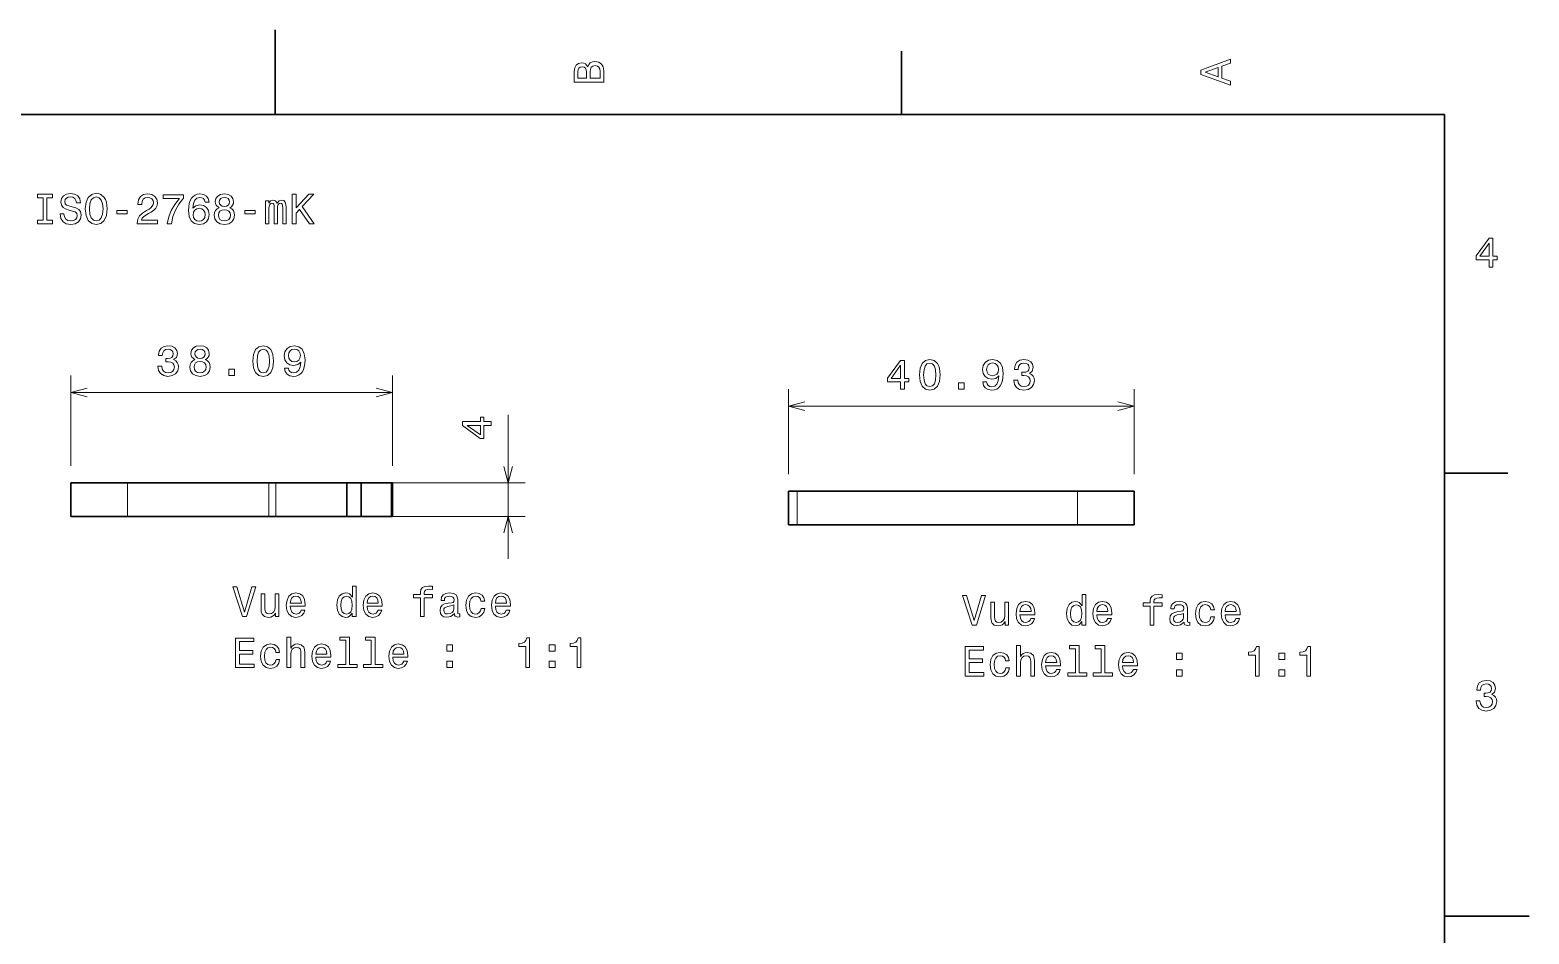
# Model space of a CAD drawing. Extents: x 0 to 297, y 0 to 210.
# Drawn here: x 119.5 to 297, y 102.9 to 210 of the extents above; entities that cross this region are included whole.
import ezdxf

# ---------------------------------------------------------------- set-up
doc = ezdxf.new("R2010")
doc.units = 0

msp = doc.modelspace()

# ---------------------------------------------------------------- linework, layer by layer
at = {"color": 7, "lineweight": 35, "ltscale": 0.25}
for p, q in [((148.5, 200), (148.5, 210)), ((287, 105), (297, 105))]:
    msp.add_line(p, q, dxfattribs=at)
at = {"color": 7, "lineweight": 35, "ltscale": 0.1875}
for p, q in [((222.699997, 200), (222.699997, 207.5)), ((287, 157.5), (294.5, 157.5))]:
    msp.add_line(p, q, dxfattribs=at)
at = {"color": 7, "lineweight": 35}
for p, q in [((287, 200), (10, 200)), ((287, 10), (287, 200)), ((243.545166, 155.360168), (210.316284, 155.360168)), ((243.545166, 151.360168), (210.316284, 151.360168))]:
    msp.add_line(p, q, dxfattribs=at)
at = {"color": 7, "lineweight": 13, "ltscale": 0.267608}
for p, q in [((124.325684, 158.363373), (124.325684, 169.067688)), ((162.413513, 158.363373), (162.413513, 169.067688))]:
    msp.add_line(p, q, dxfattribs=at)
at = {"color": 7, "lineweight": 13}
for p, q in [((124.325684, 167.067688), (162.413513, 167.067688)), ((209.316284, 165.431793), (250.245117, 165.431793)), ((149.750488, 156.363373), (178.110168, 156.363373)), ((149.750488, 152.363373), (178.110168, 152.363373))]:
    msp.add_line(p, q, dxfattribs=at)
at = {"color": 7, "lineweight": 13, "ltscale": 0.251791}
for p, q in [((209.316284, 157.360168), (209.316284, 167.431793)), ((250.245117, 157.360168), (250.245117, 167.431793))]:
    msp.add_line(p, q, dxfattribs=at)
at = {"color": 7, "lineweight": 13, "ltscale": 0.425901}
msp.add_line((176.110168, 147.363373), (176.110168, 164.399399), dxfattribs=at)
at = {"color": 7, "lineweight": 35, "ltscale": 0.1675}
for p, q in [((124.325684, 156.363373), (131.025696, 156.363373)), ((124.325684, 152.363373), (131.025696, 152.363373))]:
    msp.add_line(p, q, dxfattribs=at)
at = {"color": 7, "lineweight": 35, "ltscale": 0.1}
for p, q in [((124.325684, 156.363373), (124.325684, 152.363373)), ((157.012756, 152.363373), (157.012756, 156.363373)), ((158.697632, 152.363373), (158.697632, 156.363373)), ((162.413513, 152.363373), (162.413513, 156.363373)), ((209.316284, 151.360168), (209.316284, 155.360168)), ((250.245117, 155.360168), (250.245117, 151.360168))]:
    msp.add_line(p, q, dxfattribs=at)
at = {"color": 7, "lineweight": 13, "ltscale": 0.1}
for p, q in [((131.025696, 152.363373), (131.025696, 156.363373)), ((147.750488, 152.363373), (147.750488, 156.363373)), ((148.580139, 152.363373), (148.580139, 156.363373)), ((162.243164, 152.363373), (162.243164, 156.363373)), ((210.316284, 151.360168), (210.316284, 155.360168)), ((243.545166, 151.360168), (243.545166, 155.360168))]:
    msp.add_line(p, q, dxfattribs=at)
at = {"color": 7, "lineweight": 35, "ltscale": 0.41812}
for p, q in [((147.750488, 156.363373), (131.025696, 156.363373)), ((147.750488, 152.363373), (131.025696, 152.363373))]:
    msp.add_line(p, q, dxfattribs=at)
at = {"color": 7, "lineweight": 35, "ltscale": 0.020741}
for p, q in [((147.750488, 156.363373), (148.580139, 156.363373)), ((147.750488, 152.363373), (148.580139, 152.363373))]:
    msp.add_line(p, q, dxfattribs=at)
at = {"color": 7, "lineweight": 35, "ltscale": 0.210815}
for p, q in [((148.580139, 156.363373), (157.012756, 156.363373)), ((148.580139, 152.363373), (157.012756, 152.363373))]:
    msp.add_line(p, q, dxfattribs=at)
at = {"color": 7, "lineweight": 35, "ltscale": 0.042122}
for p, q in [((157.012756, 156.363373), (158.697632, 156.363373)), ((157.012756, 152.363373), (158.697632, 152.363373))]:
    msp.add_line(p, q, dxfattribs=at)
at = {"color": 7, "lineweight": 35, "ltscale": 0.088638}
for p, q in [((158.697632, 156.363373), (162.243164, 156.363373)), ((158.697632, 152.363373), (162.243164, 152.363373))]:
    msp.add_line(p, q, dxfattribs=at)
at = {"color": 7, "lineweight": 35, "ltscale": 0.004259}
for p, q in [((162.243164, 156.363373), (162.413513, 156.363373)), ((162.243164, 152.363373), (162.413513, 152.363373))]:
    msp.add_line(p, q, dxfattribs=at)
at = {"color": 7, "lineweight": 35, "ltscale": 0.025}
for p, q in [((209.316284, 155.360168), (210.316284, 155.360168)), ((209.316284, 151.360168), (210.316284, 151.360168))]:
    msp.add_line(p, q, dxfattribs=at)
at = {"color": 7, "lineweight": 35, "ltscale": 0.167499}
for p, q in [((243.545166, 155.360168), (250.245117, 155.360168)), ((243.545166, 151.360168), (250.245117, 151.360168))]:
    msp.add_line(p, q, dxfattribs=at)
at = {"color": 7, "lineweight": 13}
for points in [[(185.542007, 205.630417), (185.249496, 205.983429), (185.052811, 206.074219), (184.81073, 206.104477), (184.432495, 206.03891), (184.160156, 205.842224), (183.993729, 205.524506), (183.933212, 205.080704), (183.933212, 203.835022), (187.433212, 203.835022), (187.433212, 205.151306), (187.36261, 205.620331), (187.155838, 205.968307), (186.828018, 206.185165), (186.384216, 206.260818), (186.08667, 206.215424), (185.839554, 206.094391), (185.65799, 205.897705)], [(261.633209, 203.466858), (261.633209, 203.930847), (260.604401, 204.298996), (260.604401, 205.695969), (261.633209, 206.064133), (261.633209, 206.538193), (258.128174, 205.257217), (258.128174, 204.742798)], [(185.385666, 204.984879), (185.385666, 204.298996), (184.351807, 204.298996), (184.351807, 205.025223), (184.382065, 205.297562), (184.472839, 205.489197), (184.629181, 205.605194), (184.86116, 205.645538), (185.093155, 205.600143), (185.254532, 205.479111), (185.355408, 205.272339)], [(187.014618, 205.095825), (187.014618, 204.298996), (185.809296, 204.298996), (185.809296, 205.050446), (185.844589, 205.368164), (185.9505, 205.595108), (186.132065, 205.731277), (186.394302, 205.776657), (186.671692, 205.731277), (186.863327, 205.605194), (186.979324, 205.393372)], [(260.17572, 204.460388), (258.632477, 205), (260.17572, 205.539627)], [(121.030319, 187.475815), (120.384781, 187.475815), (120.384781, 187.052185), (122.139824, 187.052185), (122.139824, 187.475815), (121.494293, 187.475815), (121.494293, 190.128555), (122.139824, 190.128555), (122.139824, 190.552185), (120.384781, 190.552185), (120.384781, 190.128555), (121.030319, 190.128555)], [(123.501503, 188.207077), (123.042564, 188.207077), (123.143433, 187.672501), (123.395592, 187.279129), (123.78392, 187.042099), (124.308418, 186.95636), (124.827873, 187.037048), (125.216202, 187.258957), (125.463318, 187.606934), (125.554092, 188.065872), (125.478447, 188.479416), (125.266632, 188.746704), (124.923691, 188.923218), (124.46476, 189.054352), (124.071388, 189.150162), (123.814178, 189.261124), (123.667931, 189.422501), (123.622536, 189.674667), (123.667931, 189.901611), (123.799049, 190.073074), (124.000778, 190.189072), (124.27816, 190.229416), (124.560577, 190.178986), (124.782478, 190.042816), (124.928734, 189.815872), (124.999336, 189.50824), (125.458275, 189.50824), (125.458275, 189.518326), (125.377579, 189.992386), (125.140549, 190.345413), (124.767349, 190.567322), (124.263031, 190.64296), (123.809135, 190.567322), (123.456108, 190.355499), (123.229164, 190.027695), (123.148476, 189.604065), (123.214035, 189.225815), (123.405678, 188.968613), (123.708275, 188.797134), (124.121819, 188.666016), (124.530319, 188.550018), (124.837959, 188.439072), (125.024559, 188.277695), (125.090118, 188.015442), (125.029602, 187.748154), (124.87326, 187.546417), (124.63623, 187.420334), (124.32859, 187.37999), (123.985649, 187.435471), (123.723404, 187.596848), (123.556976, 187.8591)], [(126.038246, 188.802185), (126.129028, 188.015442), (126.391273, 187.435471), (126.799774, 187.077408), (127.334358, 186.95636), (127.863899, 187.077408), (128.277435, 187.435471), (128.534637, 188.015442), (128.630463, 188.802185), (128.534637, 189.583893), (128.423691, 189.901611), (128.277435, 190.163849), (127.863899, 190.521927), (127.611732, 190.612701), (127.334358, 190.64801), (126.794731, 190.521927), (126.38623, 190.1689), (126.129028, 189.588928)], [(126.5224, 188.802185), (126.577873, 189.412415), (126.744301, 189.861267), (127.001503, 190.133591), (127.334358, 190.229416), (127.662163, 190.133591), (127.919373, 189.856216), (128.0858, 189.407379), (128.146317, 188.802185), (128.0858, 188.191956), (127.919373, 187.743103), (127.662163, 187.470779), (127.334358, 187.37999), (127.001503, 187.470779), (126.744301, 187.743103), (126.577873, 188.186905)], [(132.175858, 187.052185), (134.581482, 187.052185), (134.581482, 187.485901), (132.680176, 187.485901), (132.786102, 187.722931), (132.967651, 187.919617), (133.527435, 188.277695), (133.824997, 188.428986), (134.157852, 188.645844), (134.394882, 188.89801), (134.531052, 189.195557), (134.581482, 189.533447), (134.495743, 189.957077), (134.258713, 190.289932), (133.895599, 190.501755), (133.426575, 190.577408), (132.942429, 190.491669), (132.57428, 190.254639), (132.33725, 189.876389), (132.256561, 189.377106), (132.256561, 189.306503), (132.715485, 189.306503), (132.715485, 189.346848), (132.760864, 189.689789), (132.897034, 189.941956), (133.113892, 190.103333), (133.401367, 190.158813), (133.693878, 190.108383), (133.910736, 189.9823), (134.051941, 189.785614), (134.102371, 189.538498), (134.067078, 189.306503), (133.971252, 189.109818), (133.809875, 188.938354), (133.587967, 188.787048), (133.290405, 188.625671), (132.796173, 188.312988), (132.448196, 187.980133), (132.241425, 187.576675), (132.175858, 187.067322)], [(135.741425, 187.052185), (136.250793, 187.052185), (136.417221, 187.884323), (136.709717, 188.66098), (137.12326, 189.382156), (137.662903, 190.057953), (137.662903, 190.476532), (135.262329, 190.476532), (135.262329, 190.017609), (137.178741, 190.017609), (136.623993, 189.336761), (136.205414, 188.625671), (135.912903, 187.869186)], [(140.688843, 189.6091), (140.593018, 190.017609), (140.371109, 190.32019), (140.028168, 190.511841), (139.584366, 190.577408), (139.286819, 190.542099), (139.029602, 190.446274), (138.802673, 190.289932), (138.611023, 190.068039), (138.459732, 189.790665), (138.348785, 189.452759), (138.278168, 189.054352), (138.257996, 188.605499), (138.338684, 187.889359), (138.585815, 187.369904), (138.984222, 187.057236), (139.5289, 186.951324), (140.018097, 187.042099), (140.391296, 187.279129), (140.633362, 187.652328), (140.719086, 188.126389), (140.633362, 188.605499), (140.401367, 188.973648), (140.043304, 189.205643), (139.599487, 189.286331), (139.120392, 189.185471), (138.762329, 188.89801), (138.837982, 189.452759), (138.999359, 189.851181), (139.246475, 190.088211), (139.589417, 190.1689), (139.841583, 190.128555), (140.033218, 190.022644), (140.159302, 189.84613), (140.224854, 189.6091)], [(141.88913, 188.938354), (141.631927, 188.797134), (141.455414, 188.600449), (141.344452, 188.353333), (141.309158, 188.055786), (141.389847, 187.606934), (141.621826, 187.258957), (142.000076, 187.037048), (142.514496, 186.951324), (143.023849, 187.037048), (143.4021, 187.258957), (143.634094, 187.606934), (143.719818, 188.055786), (143.679474, 188.353333), (143.573563, 188.600449), (143.391998, 188.797134), (143.139847, 188.938354), (143.341583, 189.059387), (143.482788, 189.225815), (143.568512, 189.427551), (143.598785, 189.674667), (143.518097, 190.03273), (143.306274, 190.32019), (142.963333, 190.50679), (142.514496, 190.577408), (142.060593, 190.50679), (141.717651, 190.32019), (141.500793, 190.03273), (141.42514, 189.674667), (141.450363, 189.427551), (141.536102, 189.225815)], [(141.904266, 189.634323), (141.944611, 189.856216), (142.065643, 190.027695), (142.257278, 190.133591), (142.514496, 190.17395), (142.766647, 190.133591), (142.958282, 190.027695), (143.07933, 189.856216), (143.124725, 189.634323), (143.07933, 189.407379), (142.958282, 189.230865), (142.766647, 189.114868), (142.514496, 189.079559), (142.257278, 189.119904), (142.065643, 189.230865), (141.944611, 189.407379)], [(150.528183, 187.052185), (150.992157, 187.052185), (150.992157, 188.297867), (151.405701, 188.741669), (152.58078, 187.052185), (153.14563, 187.052185), (151.733521, 189.079559), (153.10527, 190.552185), (152.48999, 190.552185), (150.992157, 188.933304), (150.992157, 190.552185), (150.528183, 190.552185)], [(129.760162, 188.207077), (130.980621, 188.207077), (130.980621, 188.605499), (129.760162, 188.605499)], [(140.229904, 188.121353), (140.174423, 187.803619), (140.033218, 187.561554), (139.806274, 187.400162), (139.523849, 187.349731), (139.226303, 187.400162), (138.999359, 187.556503), (138.853104, 187.798584), (138.807709, 188.116302), (138.858154, 188.428986), (138.999359, 188.666016), (139.231354, 188.817322), (139.544022, 188.872787), (139.81636, 188.817322), (140.033218, 188.671066), (140.174423, 188.434036)], [(141.793304, 188.065872), (141.838684, 188.33316), (141.984955, 188.534897), (142.211884, 188.666016), (142.514496, 188.711411), (142.812042, 188.666016), (143.038986, 188.534897), (143.185242, 188.33316), (143.235672, 188.065872), (143.185242, 187.778412), (143.038986, 187.561554), (142.812042, 187.420334), (142.514496, 187.374954), (142.211884, 187.420334), (141.984955, 187.561554), (141.838684, 187.778412)], [(144.940277, 188.207077), (146.160736, 188.207077), (146.160736, 188.605499), (144.940277, 188.605499)], [(147.366089, 187.052185), (147.774582, 187.052185), (147.774582, 188.862701), (147.799805, 189.13504), (147.875443, 189.331726), (147.99144, 189.447723), (148.142731, 189.493103), (148.263763, 189.452759), (148.344467, 189.351898), (148.384811, 189.18042), (148.399933, 188.953476), (148.399933, 187.052185), (148.783234, 187.052185), (148.783234, 188.862701), (148.808441, 189.12999), (148.884094, 189.326675), (149.005127, 189.447723), (149.156433, 189.493103), (149.277466, 189.452759), (149.358154, 189.351898), (149.408585, 188.953476), (149.408585, 187.052185), (149.817078, 187.052185), (149.817078, 188.923218), (149.79187, 189.311554), (149.711182, 189.6091), (149.549805, 189.790665), (149.287537, 189.856216), (148.979919, 189.755356), (148.742889, 189.462845), (148.556274, 189.750305), (148.243591, 189.856216), (147.956146, 189.755356), (147.75946, 189.472931), (147.75946, 189.760391), (147.366089, 189.760391)], [(292.277374, 181.916794), (292.731262, 181.916794), (292.731262, 182.784225), (293.23056, 182.784225), (293.23056, 183.187683), (292.731262, 183.187683), (292.731262, 185.341141), (292.272339, 185.341141), (290.739197, 183.228027), (290.739197, 182.784225), (292.277374, 182.784225)], [(291.162842, 183.187683), (292.277374, 184.756134), (292.277374, 183.187683)], [(134.626709, 170.167114), (134.626709, 170.131805), (134.707397, 169.647675), (134.944397, 169.284546), (135.317627, 169.052567), (135.811829, 168.966827), (136.336365, 169.052567), (136.729736, 169.274475), (136.981873, 169.627502), (137.072632, 170.08139), (137.032288, 170.378937), (136.921387, 170.621002), (136.739807, 170.807617), (136.497742, 170.943787), (136.825562, 171.21611), (136.941528, 171.649826), (136.865906, 172.043198), (136.649048, 172.340744), (136.296021, 172.527344), (135.811829, 172.592911), (135.357971, 172.512222), (135.01001, 172.290314), (134.78302, 171.937286), (134.707397, 171.468277), (134.707397, 171.432968), (135.15625, 171.432968), (135.196594, 171.755737), (135.327698, 171.987732), (135.53949, 172.128937), (135.837097, 172.179367), (136.099304, 172.139023), (136.290955, 172.033112), (136.406982, 171.861649), (136.452332, 171.629654), (136.406982, 171.382538), (136.285889, 171.21611), (136.074097, 171.11525), (135.786621, 171.084991), (135.589966, 171.090027), (135.589966, 170.69162), (135.837097, 170.701691), (136.154785, 170.656311), (136.391846, 170.535278), (136.53302, 170.338593), (136.583496, 170.08139), (136.528015, 169.788879), (136.381714, 169.572021), (136.14978, 169.435852), (135.842102, 169.390472), (135.524414, 169.440887), (135.292419, 169.592194), (135.146118, 169.834259), (135.090698, 170.167114)], [(139.00824, 170.953857), (138.751038, 170.812653), (138.574524, 170.615967), (138.463562, 170.368851), (138.428284, 170.071289), (138.508972, 169.622452), (138.740967, 169.274475), (139.119202, 169.052567), (139.633606, 168.966827), (140.143005, 169.052567), (140.52124, 169.274475), (140.753235, 169.622452), (140.838928, 170.071289), (140.798584, 170.368851), (140.692688, 170.615967), (140.511108, 170.812653), (140.258972, 170.953857), (140.460693, 171.07489), (140.601929, 171.241333), (140.687622, 171.443054), (140.717896, 171.69017), (140.637207, 172.048248), (140.425415, 172.335709), (140.082458, 172.522308), (139.633606, 172.592911), (139.179749, 172.522308), (138.836792, 172.335709), (138.619934, 172.048248), (138.54425, 171.69017), (138.569519, 171.443054), (138.655212, 171.241333)], [(145.890259, 170.777344), (145.965881, 169.985565), (146.202942, 169.420715), (146.581177, 169.077789), (147.105652, 168.966827), (147.625122, 169.077789), (148.003357, 169.420715), (148.235352, 169.985565), (148.31604, 170.777344), (148.235352, 171.564087), (148.139526, 171.87677), (148.003357, 172.133972), (147.625122, 172.476913), (147.105652, 172.592911), (146.581177, 172.476913), (146.202942, 172.128937), (145.965881, 171.564087)], [(149.631287, 169.93512), (149.70697, 169.536713), (149.923828, 169.22908), (150.266724, 169.037445), (150.720642, 168.966827), (151.018188, 169.002136), (151.285461, 169.092911), (151.512451, 169.249252), (151.704102, 169.471161), (151.855347, 169.748535), (151.966309, 170.091461), (152.03186, 170.484833), (152.057129, 170.938736), (151.971375, 171.649826), (151.724243, 172.169281), (151.330872, 172.481964), (150.79126, 172.592911), (150.296997, 172.502136), (149.923828, 172.260056), (149.681763, 171.886856), (149.601074, 171.417847), (149.681763, 170.933685), (149.918762, 170.565536), (150.27179, 170.333557), (150.720642, 170.257904), (151.194702, 170.353729), (151.552795, 170.646225), (151.472107, 170.086426), (151.31073, 169.688019), (151.063599, 169.450989), (150.725708, 169.375336), (150.46344, 169.410645), (150.27179, 169.521576), (150.145691, 169.69809), (150.095276, 169.93512)], [(150.09021, 171.422882), (150.140686, 171.735565), (150.28186, 171.982681), (150.503784, 172.139023), (150.79126, 172.194504), (151.088806, 172.139023), (151.315735, 171.982681), (151.45697, 171.740601), (151.512451, 171.427933), (151.45697, 171.110199), (151.315735, 170.873169), (151.08374, 170.726929), (150.776123, 170.676483), (150.498718, 170.726929), (150.28186, 170.873169), (150.140686, 171.105164)], [(138.912415, 170.08139), (138.957825, 170.348679), (139.104065, 170.550415), (139.330994, 170.681519), (139.633606, 170.726929), (139.931152, 170.681519), (140.158081, 170.550415), (140.304382, 170.348679), (140.354797, 170.08139), (140.304382, 169.793915), (140.158081, 169.577057), (139.931152, 169.435852), (139.633606, 169.390472), (139.330994, 169.435852), (139.104065, 169.577057), (138.957825, 169.793915)], [(139.023376, 171.649826), (139.063721, 171.871735), (139.184753, 172.043198), (139.376404, 172.149109), (139.633606, 172.189453), (139.885803, 172.149109), (140.077393, 172.043198), (140.198425, 171.871735), (140.243835, 171.649826), (140.198425, 171.422882), (140.077393, 171.246368), (139.885803, 171.130371), (139.633606, 171.095062), (139.376404, 171.135422), (139.184753, 171.246368), (139.063721, 171.422882)], [(146.37439, 170.777344), (146.414734, 171.387573), (146.540833, 171.82634), (146.767761, 172.083542), (147.105652, 172.174316), (147.438538, 172.083542), (147.665466, 171.82634), (147.791565, 171.387573), (147.831909, 170.777344), (147.791565, 170.162079), (147.665466, 169.723312), (147.438538, 169.46611), (147.105652, 169.380371), (146.767761, 169.46611), (146.540833, 169.723312), (146.414734, 170.162079)], [(222.58606, 167.431793), (223.039917, 167.431793), (223.039917, 168.299225), (223.539185, 168.299225), (223.539185, 168.702682), (223.039917, 168.702682), (223.039917, 170.85614), (222.581055, 170.85614), (221.047852, 168.743027), (221.047852, 168.299225), (222.58606, 168.299225)], [(224.829346, 169.141449), (224.905029, 168.349655), (225.141968, 167.784821), (225.520264, 167.441879), (226.0448, 167.330917), (226.564209, 167.441879), (226.942383, 167.784821), (227.174438, 168.349655), (227.255127, 169.141449), (227.174438, 169.928192), (227.078613, 170.240875), (226.942383, 170.498077), (226.564209, 170.841019), (226.0448, 170.957016), (225.520264, 170.841019), (225.141968, 170.493027), (224.905029, 169.928192)], [(225.313477, 169.141449), (225.353882, 169.751678), (225.479858, 170.190445), (225.706909, 170.447647), (226.0448, 170.538422), (226.377563, 170.447647), (226.604492, 170.190445), (226.730591, 169.751678), (226.770996, 169.141449), (226.730591, 168.526169), (226.604492, 168.087402), (226.377563, 167.8302), (226.0448, 167.744476), (225.706909, 167.8302), (225.479858, 168.087402), (225.353882, 168.526169)], [(232.306519, 168.299225), (232.382202, 167.900803), (232.598999, 167.59317), (232.942017, 167.401535), (233.395874, 167.330917), (233.693481, 167.366226), (233.960693, 167.457001), (234.187622, 167.613342), (234.379272, 167.835251), (234.53064, 168.112625), (234.641602, 168.455566), (234.707153, 168.848938), (234.7323, 169.302826), (234.646606, 170.013916), (234.399536, 170.533371), (234.006104, 170.846054), (233.466431, 170.957016), (232.97229, 170.866226), (232.598999, 170.624161), (232.356934, 170.250961), (232.276245, 169.781937), (232.356934, 169.297791), (232.593994, 168.929626), (232.947021, 168.697647), (233.395874, 168.621994), (233.869995, 168.717819), (234.228027, 169.010315), (234.147339, 168.450516), (233.985962, 168.052109), (233.73877, 167.815079), (233.400879, 167.739426), (233.138672, 167.774734), (232.947021, 167.885681), (232.820923, 168.062195), (232.770508, 168.299225)], [(232.765503, 169.786972), (232.815918, 170.099655), (232.957153, 170.346771), (233.179077, 170.503113), (233.466431, 170.558594), (233.764038, 170.503113), (233.990967, 170.346771), (234.132202, 170.104706), (234.187622, 169.792023), (234.132202, 169.474304), (233.990967, 169.237259), (233.759033, 169.091019), (233.451294, 169.040573), (233.17395, 169.091019), (232.957153, 169.237259), (232.815918, 169.469254)], [(235.982056, 168.531219), (235.982056, 168.495911), (236.062744, 168.011765), (236.299805, 167.648651), (236.672974, 167.416656), (237.167236, 167.330917), (237.691772, 167.416656), (238.085083, 167.638565), (238.33728, 167.991592), (238.428101, 168.44548), (238.387695, 168.743027), (238.276733, 168.985107), (238.095215, 169.171707), (237.853149, 169.307877), (238.180908, 169.5802), (238.296997, 170.013916), (238.221313, 170.407303), (238.004395, 170.704849), (237.651367, 170.891449), (237.167236, 170.957016), (236.713379, 170.876312), (236.365356, 170.654419), (236.138428, 170.301392), (236.062744, 169.832367), (236.062744, 169.797058), (236.511597, 169.797058), (236.552002, 170.119827), (236.683105, 170.351822), (236.894897, 170.493027), (237.192505, 170.543472), (237.454712, 170.503113), (237.646362, 170.397217), (237.762329, 170.225739), (237.807739, 169.993744), (237.762329, 169.746628), (237.641357, 169.5802), (237.429565, 169.47934), (237.14209, 169.449081), (236.945313, 169.454117), (236.945313, 169.05571), (237.192505, 169.065796), (237.510254, 169.020401), (237.747192, 168.899368), (237.888428, 168.702682), (237.938843, 168.44548), (237.883423, 168.152969), (237.737183, 167.936111), (237.505127, 167.799942), (237.19751, 167.754562), (236.879761, 167.804993), (236.647827, 167.956284), (236.501587, 168.198364), (236.446045, 168.531219)], [(143.021667, 169.067688), (143.71759, 169.067688), (143.71759, 169.819138), (143.021667, 169.819138)], [(221.471436, 168.702682), (222.58606, 170.271133), (222.58606, 168.702682)], [(229.432861, 167.431793), (230.128784, 167.431793), (230.128784, 168.183228), (229.432861, 168.183228)], [(174.110168, 163.158768), (174.110168, 163.612671), (173.242737, 163.612671), (173.242737, 164.111938), (172.839294, 164.111938), (172.839294, 163.612671), (170.685791, 163.612671), (170.685791, 163.153717), (172.79895, 161.620575), (173.242737, 161.620575), (173.242737, 163.158768)], [(172.839294, 162.04422), (171.270813, 163.158768), (172.839294, 163.158768)], [(145.765167, 144.011795), (144.887634, 141.031235), (143.984909, 144.011795), (143.505798, 144.011795), (144.635483, 140.506744), (145.139801, 140.506744), (146.244263, 144.011795)], [(157.652054, 140.925339), (157.652054, 140.506744), (158.095856, 140.506744), (158.095856, 144.127777), (157.657089, 144.127777), (157.657089, 142.801407), (157.319199, 143.184692), (157.112427, 143.275482), (156.875397, 143.310776), (156.446716, 143.209915), (156.113861, 142.92749), (155.897003, 142.473602), (155.821365, 141.863373), (155.897003, 141.253143), (156.113861, 140.794205), (156.446716, 140.506744), (156.875397, 140.410919), (157.112427, 140.446228), (157.324234, 140.537003)], [(165.711121, 142.745941), (165.711121, 140.506744), (166.154938, 140.506744), (166.154938, 142.745941), (167.163574, 142.745941), (167.163574, 143.124176), (166.154938, 143.124176), (166.154938, 143.290604), (166.190231, 143.49234), (166.306229, 143.62851), (166.502914, 143.709198), (166.785339, 143.739456), (167.163574, 143.719284), (167.163574, 144.10257), (166.684479, 144.127777), (166.250763, 144.082397), (165.948166, 143.946228), (165.766602, 143.709198), (165.711121, 143.371292), (165.711121, 143.124176), (164.89917, 143.124176), (164.89917, 142.745941)], [(148.967606, 143.214951), (148.523804, 143.214951), (148.523804, 141.65155), (148.473373, 141.288452), (148.327118, 141.026199), (148.100174, 140.864807), (147.802628, 140.814377), (147.565598, 140.854721), (147.414291, 140.975769), (147.328568, 141.182541), (147.308395, 141.475037), (147.308395, 143.214951), (146.864594, 143.214951), (146.864594, 141.434692), (146.879715, 141.07663), (146.97554, 140.779083), (147.268051, 140.506744), (147.737061, 140.410919), (147.989227, 140.446228), (148.206085, 140.537003), (148.392685, 140.693344), (148.543976, 140.920288), (148.543976, 140.506744), (148.967606, 140.506744)], [(150.304062, 141.732254), (152.079285, 141.732254), (152.08432, 141.939026), (152.003632, 142.518997), (151.781738, 142.952713), (151.428711, 143.214951), (150.959686, 143.310776), (150.500748, 143.209915), (150.14772, 142.92749), (149.920776, 142.468567), (149.840088, 141.863373), (149.915741, 141.243057), (150.142685, 140.789169), (150.490662, 140.506744), (150.94455, 140.410919), (151.337921, 140.476486), (151.66069, 140.647949), (151.89772, 140.920288), (152.03389, 141.283401), (151.595139, 141.283401), (151.504349, 141.081665), (151.37323, 140.930374), (151.000031, 140.809341), (150.71257, 140.864807), (150.495712, 141.041321), (150.354492, 141.328796), (150.304062, 141.717117)], [(150.304062, 142.105453), (150.359543, 142.45343), (150.495712, 142.710632), (150.702484, 142.866974), (150.974823, 142.922455), (151.242111, 142.866974), (151.448883, 142.710632), (151.574966, 142.45343), (151.620346, 142.105453)], [(156.951035, 142.912369), (157.243546, 142.841766), (157.465454, 142.645081), (157.596573, 142.317261), (157.647003, 141.863373), (157.596573, 141.404434), (157.465454, 141.07663), (157.243546, 140.874893), (156.951035, 140.809341), (156.67366, 140.874893), (156.461853, 141.07663), (156.320633, 141.409485), (156.275253, 141.863373), (156.320633, 142.312225), (156.461853, 142.64003), (156.67366, 142.841766)], [(159.41214, 141.732254), (161.187347, 141.732254), (161.192398, 141.939026), (161.11171, 142.518997), (160.889801, 142.952713), (160.536774, 143.214951), (160.067749, 143.310776), (159.608826, 143.209915), (159.255798, 142.92749), (159.028854, 142.468567), (158.948166, 141.863373), (159.023804, 141.243057), (159.250748, 140.789169), (159.59874, 140.506744), (160.052628, 140.410919), (160.445999, 140.476486), (160.768768, 140.647949), (161.005798, 140.920288), (161.141968, 141.283401), (160.703201, 141.283401), (160.612427, 141.081665), (160.481293, 140.930374), (160.108109, 140.809341), (159.820633, 140.864807), (159.603775, 141.041321), (159.46257, 141.328796), (159.41214, 141.717117)], [(159.41214, 142.105453), (159.467606, 142.45343), (159.603775, 142.710632), (159.810547, 142.866974), (160.082886, 142.922455), (160.350174, 142.866974), (160.556946, 142.710632), (160.683029, 142.45343), (160.728424, 142.105453)], [(169.740662, 140.859772), (169.740662, 140.844635), (169.765884, 140.673172), (169.841537, 140.552139), (170.159256, 140.456314), (170.406372, 140.496658), (170.406372, 140.8396), (170.300461, 140.824463), (170.159256, 140.89003), (170.134033, 141.091766), (170.134033, 142.493774), (170.073517, 142.851852), (169.897003, 143.104004), (169.589371, 143.25531), (169.155655, 143.310776), (168.732025, 143.250259), (168.419342, 143.078796), (168.222656, 142.811493), (168.157089, 142.458481), (168.157089, 142.428207), (168.555511, 142.428207), (168.590805, 142.64003), (168.701767, 142.791321), (168.883316, 142.882111), (169.140518, 142.917404), (169.387634, 142.892197), (169.564148, 142.816544), (169.670059, 142.685425), (169.705368, 142.50386), (169.685196, 142.292053), (169.604492, 142.186142), (169.402771, 142.135712), (169.024536, 142.095367), (168.590805, 142.004578), (168.283173, 141.843201), (168.101624, 141.591034), (168.046143, 141.217834), (168.096573, 140.884979), (168.252914, 140.637863), (168.505081, 140.481522), (168.853058, 140.426056), (169.322083, 140.531967)], [(172.892685, 142.317261), (173.331451, 142.317261), (173.240662, 142.720718), (173.023804, 143.038452), (172.685913, 143.235138), (172.247147, 143.310776), (171.763, 143.209915), (171.394836, 142.92749), (171.162857, 142.468567), (171.082169, 141.853287), (171.157806, 141.243057), (171.384766, 140.789169), (171.742828, 140.506744), (172.232025, 140.410919), (172.665741, 140.486572), (173.003632, 140.69838), (173.235626, 141.031235), (173.336487, 141.475037), (172.912857, 141.475037), (172.837204, 141.192627), (172.695999, 140.980804), (172.494263, 140.849686), (172.247147, 140.809341), (171.939514, 140.874893), (171.717606, 141.07663), (171.581451, 141.404434), (171.536057, 141.868408), (171.581451, 142.322311), (171.722656, 142.650116), (171.9496, 142.851852), (172.247147, 142.922455), (172.509399, 142.87706), (172.706085, 142.761063), (172.837204, 142.569427)], [(174.592255, 141.732254), (176.367462, 141.732254), (176.372513, 141.939026), (176.291809, 142.518997), (176.069916, 142.952713), (175.716888, 143.214951), (175.247864, 143.310776), (174.78894, 143.209915), (174.435913, 142.92749), (174.208969, 142.468567), (174.128265, 141.863373), (174.203918, 141.243057), (174.430862, 140.789169), (174.778854, 140.506744), (175.232742, 140.410919), (175.626114, 140.476486), (175.948883, 140.647949), (176.185913, 140.920288), (176.322083, 141.283401), (175.883316, 141.283401), (175.792542, 141.081665), (175.661407, 140.930374), (175.288208, 140.809341), (175.000748, 140.864807), (174.78389, 141.041321), (174.642685, 141.328796), (174.592255, 141.717117)], [(174.592255, 142.105453), (174.64772, 142.45343), (174.78389, 142.710632), (174.990662, 142.866974), (175.263, 142.922455), (175.530289, 142.866974), (175.737061, 142.710632), (175.863144, 142.45343), (175.908539, 142.105453)], [(232.1763, 143.008591), (231.298767, 140.02803), (230.396042, 143.008591), (229.916931, 143.008591), (231.046616, 139.50354), (231.550934, 139.50354), (232.655396, 143.008591)], [(235.378738, 142.211746), (234.934937, 142.211746), (234.934937, 140.648346), (234.884506, 140.285248), (234.738251, 140.022995), (234.511307, 139.861603), (234.21376, 139.811172), (233.97673, 139.851517), (233.825424, 139.972565), (233.7397, 140.179337), (233.719528, 140.471832), (233.719528, 142.211746), (233.275726, 142.211746), (233.275726, 140.431488), (233.290848, 140.073425), (233.386673, 139.775879), (233.679184, 139.50354), (234.148193, 139.407715), (234.40036, 139.443024), (234.617218, 139.533798), (234.803818, 139.69014), (234.955109, 139.917084), (234.955109, 139.50354), (235.378738, 139.50354)], [(236.715195, 140.72905), (238.490417, 140.72905), (238.495453, 140.935822), (238.414764, 141.515793), (238.192871, 141.949509), (237.839844, 142.211746), (237.370819, 142.307571), (236.91188, 142.206711), (236.558853, 141.924286), (236.331909, 141.465363), (236.251221, 140.860168), (236.326874, 140.239853), (236.553818, 139.785965), (236.901794, 139.50354), (237.355682, 139.407715), (237.749054, 139.473282), (238.071823, 139.644745), (238.308853, 139.917084), (238.445023, 140.280197), (238.006271, 140.280197), (237.915482, 140.078461), (237.784363, 139.92717), (237.411163, 139.806137), (237.123703, 139.861603), (236.906845, 140.038116), (236.765625, 140.325592), (236.715195, 140.713913)], [(244.063187, 139.922134), (244.063187, 139.50354), (244.506989, 139.50354), (244.506989, 143.124573), (244.068222, 143.124573), (244.068222, 141.798203), (243.730331, 142.181488), (243.52356, 142.272278), (243.28653, 142.307571), (242.857849, 142.206711), (242.524994, 141.924286), (242.308136, 141.470398), (242.232498, 140.860168), (242.308136, 140.249939), (242.524994, 139.791), (242.857849, 139.50354), (243.28653, 139.407715), (243.52356, 139.443024), (243.735367, 139.533798)], [(245.823273, 140.72905), (247.59848, 140.72905), (247.603531, 140.935822), (247.522842, 141.515793), (247.300934, 141.949509), (246.947906, 142.211746), (246.478882, 142.307571), (246.019958, 142.206711), (245.666931, 141.924286), (245.439987, 141.465363), (245.359299, 140.860168), (245.434937, 140.239853), (245.66188, 139.785965), (246.009872, 139.50354), (246.46376, 139.407715), (246.857132, 139.473282), (247.179901, 139.644745), (247.416931, 139.917084), (247.553101, 140.280197), (247.114334, 140.280197), (247.02356, 140.078461), (246.892426, 139.92717), (246.519241, 139.806137), (246.231766, 139.861603), (246.014908, 140.038116), (245.873703, 140.325592), (245.823273, 140.713913)], [(252.122253, 141.742737), (252.122253, 139.50354), (252.566071, 139.50354), (252.566071, 141.742737), (253.574707, 141.742737), (253.574707, 142.120972), (252.566071, 142.120972), (252.566071, 142.287399), (252.601364, 142.489136), (252.717361, 142.625305), (252.914047, 142.705994), (253.196472, 142.736252), (253.574707, 142.71608), (253.574707, 143.099365), (253.095612, 143.124573), (252.661896, 143.079193), (252.359299, 142.943024), (252.177734, 142.705994), (252.122253, 142.368088), (252.122253, 142.120972), (251.310303, 142.120972), (251.310303, 141.742737)], [(256.151794, 139.856567), (256.151794, 139.841431), (256.177002, 139.669968), (256.252655, 139.548935), (256.570374, 139.45311), (256.817505, 139.493454), (256.817505, 139.836395), (256.711609, 139.821259), (256.570374, 139.886826), (256.545166, 140.088562), (256.545166, 141.49057), (256.48465, 141.848648), (256.308136, 142.1008), (256.000488, 142.252106), (255.566788, 142.307571), (255.143158, 142.247055), (254.830475, 142.075592), (254.633789, 141.808289), (254.568222, 141.455276), (254.568222, 141.425003), (254.966644, 141.425003), (255.001938, 141.636826), (255.1129, 141.788116), (255.294449, 141.878906), (255.551651, 141.9142), (255.798767, 141.888992), (255.975281, 141.813339), (256.081207, 141.68222), (256.116486, 141.500656), (256.096313, 141.288849), (256.015625, 141.182938), (255.813904, 141.132507), (255.435669, 141.092163), (255.001938, 141.001373), (254.694305, 140.839996), (254.512756, 140.58783), (254.457275, 140.21463), (254.507706, 139.881775), (254.664047, 139.634659), (254.916214, 139.478317), (255.264191, 139.422852), (255.733215, 139.528763)], [(259.303802, 141.314056), (259.742584, 141.314056), (259.651794, 141.717514), (259.434937, 142.035248), (259.097046, 142.231934), (258.658295, 142.307571), (258.174133, 142.206711), (257.805969, 141.924286), (257.573975, 141.465363), (257.493286, 140.850082), (257.568939, 140.239853), (257.795898, 139.785965), (258.153961, 139.50354), (258.643158, 139.407715), (259.076874, 139.483368), (259.414764, 139.695175), (259.646759, 140.02803), (259.74762, 140.471832), (259.323975, 140.471832), (259.248352, 140.189423), (259.107117, 139.9776), (258.905396, 139.846481), (258.658295, 139.806137), (258.350647, 139.871689), (258.128754, 140.073425), (257.992584, 140.40123), (257.947174, 140.865204), (257.992584, 141.319107), (258.133789, 141.646912), (258.360718, 141.848648), (258.658295, 141.91925), (258.920532, 141.873856), (259.117218, 141.757858), (259.248352, 141.566223)], [(261.003387, 140.72905), (262.778595, 140.72905), (262.78363, 140.935822), (262.702942, 141.515793), (262.481049, 141.949509), (262.128021, 142.211746), (261.658997, 142.307571), (261.200073, 142.206711), (260.847046, 141.924286), (260.620087, 141.465363), (260.539398, 140.860168), (260.615051, 140.239853), (260.84201, 139.785965), (261.189972, 139.50354), (261.64386, 139.407715), (262.037231, 139.473282), (262.360016, 139.644745), (262.597046, 139.917084), (262.733215, 140.280197), (262.294434, 140.280197), (262.203674, 140.078461), (262.07254, 139.92717), (261.699341, 139.806137), (261.411896, 139.861603), (261.195038, 140.038116), (261.053802, 140.325592), (261.003387, 140.713913)], [(169.690231, 141.454865), (169.629715, 141.192627), (169.468338, 140.990891), (169.226257, 140.859772), (168.928711, 140.814377), (168.737061, 140.8396), (168.600891, 140.920288), (168.515167, 141.061493), (168.489944, 141.258179), (168.510117, 141.434692), (168.590805, 141.560776), (168.913574, 141.701996), (169.322083, 141.762512), (169.690231, 141.883545)], [(236.715195, 141.102249), (236.770676, 141.450226), (236.906845, 141.707428), (237.113617, 141.86377), (237.385956, 141.91925), (237.653244, 141.86377), (237.860016, 141.707428), (237.986099, 141.450226), (238.031479, 141.102249)], [(243.362167, 141.909164), (243.654678, 141.838562), (243.876587, 141.641876), (244.007706, 141.314056), (244.058136, 140.860168), (244.007706, 140.40123), (243.876587, 140.073425), (243.654678, 139.871689), (243.362167, 139.806137), (243.084793, 139.871689), (242.872986, 140.073425), (242.731766, 140.406281), (242.686386, 140.860168), (242.731766, 141.309021), (242.872986, 141.636826), (243.084793, 141.838562)], [(245.823273, 141.102249), (245.878738, 141.450226), (246.014908, 141.707428), (246.22168, 141.86377), (246.494019, 141.91925), (246.761307, 141.86377), (246.968079, 141.707428), (247.094162, 141.450226), (247.139557, 141.102249)], [(256.101379, 140.45166), (256.040863, 140.189423), (255.879471, 139.987686), (255.63739, 139.856567), (255.339844, 139.811172), (255.148193, 139.836395), (255.012024, 139.917084), (254.9263, 140.058289), (254.901077, 140.254974), (254.921249, 140.431488), (255.001938, 140.557571), (255.324707, 140.698792), (255.733215, 140.759308), (256.101379, 140.880341)], [(261.003387, 141.102249), (261.058868, 141.450226), (261.195038, 141.707428), (261.401794, 141.86377), (261.674133, 141.91925), (261.941437, 141.86377), (262.148193, 141.707428), (262.274292, 141.450226), (262.319672, 141.102249)], [(143.828568, 134.459915), (146.047577, 134.459915), (146.047577, 134.883545), (144.292542, 134.883545), (144.292542, 136.06871), (145.855942, 136.06871), (145.855942, 136.487289), (144.292542, 136.487289), (144.292542, 137.536285), (146.007233, 137.536285), (146.007233, 137.959915), (143.828568, 137.959915)], [(148.604492, 136.270432), (149.043259, 136.270432), (148.952484, 136.673889), (148.735626, 136.991623), (148.39772, 137.188309), (147.958969, 137.263947), (147.474823, 137.163086), (147.106659, 136.880661), (146.87468, 136.421738), (146.793976, 135.806458), (146.869629, 135.196228), (147.096573, 134.74234), (147.454651, 134.459915), (147.943832, 134.36409), (148.377548, 134.439743), (148.715454, 134.65155), (148.947433, 134.984406), (149.048309, 135.428207), (148.62468, 135.428207), (148.549026, 135.145798), (148.407806, 134.933975), (148.206085, 134.802856), (147.958969, 134.762512), (147.651337, 134.828064), (147.429428, 135.0298), (147.293259, 135.357605), (147.247864, 135.821594), (147.293259, 136.275482), (147.434464, 136.603287), (147.661423, 136.805023), (147.958969, 136.875626), (148.221207, 136.830231), (148.417908, 136.714233), (148.549026, 136.522598)], [(149.915741, 134.459915), (150.359543, 134.459915), (150.359543, 136.023315), (150.404938, 136.381378), (150.551178, 136.643631), (150.778137, 136.805023), (151.080719, 136.86554), (151.3228, 136.815109), (151.474091, 136.67894), (151.549744, 136.451996), (151.574966, 136.149399), (151.574966, 134.459915), (152.018768, 134.459915), (152.018768, 136.240173), (151.998596, 136.598236), (151.907806, 136.895798), (151.61026, 137.168121), (151.146286, 137.263947), (150.894119, 137.228653), (150.677261, 137.132828), (150.495712, 136.981522), (150.359543, 136.77475), (150.359543, 138.080948), (149.915741, 138.080948)], [(153.340088, 135.685425), (155.115311, 135.685425), (155.120346, 135.892197), (155.039658, 136.472168), (154.817749, 136.905884), (154.464737, 137.168121), (153.995712, 137.263947), (153.536774, 137.163086), (153.183746, 136.880661), (152.956802, 136.421738), (152.876114, 135.816544), (152.951767, 135.196228), (153.178711, 134.74234), (153.526688, 134.459915), (153.980576, 134.36409), (154.373947, 134.429657), (154.696716, 134.60112), (154.933746, 134.873459), (155.069916, 135.236572), (154.631165, 135.236572), (154.540375, 135.034836), (154.409256, 134.883545), (154.036057, 134.762512), (153.748596, 134.817978), (153.531738, 134.994492), (153.390518, 135.281967), (153.340088, 135.670288)], [(153.340088, 136.058624), (153.395569, 136.406601), (153.531738, 136.663803), (153.73851, 136.820145), (154.010834, 136.875626), (154.278137, 136.820145), (154.484909, 136.663803), (154.610977, 136.406601), (154.656372, 136.058624)], [(156.870346, 137.707748), (156.870346, 134.833115), (155.95752, 134.833115), (155.95752, 134.459915), (158.221939, 134.459915), (158.221939, 134.833115), (157.314148, 134.833115), (157.314148, 138.080948), (156.174377, 138.080948), (156.174377, 137.707748)], [(159.906372, 137.707748), (159.906372, 134.833115), (158.993546, 134.833115), (158.993546, 134.459915), (161.257965, 134.459915), (161.257965, 134.833115), (160.350174, 134.833115), (160.350174, 138.080948), (159.210403, 138.080948), (159.210403, 137.707748)], [(162.448166, 135.685425), (164.223373, 135.685425), (164.228424, 135.892197), (164.147736, 136.472168), (163.925827, 136.905884), (163.5728, 137.168121), (163.103775, 137.263947), (162.644852, 137.163086), (162.291824, 136.880661), (162.06488, 136.421738), (161.984177, 135.816544), (162.05983, 135.196228), (162.286774, 134.74234), (162.634766, 134.459915), (163.088654, 134.36409), (163.482025, 134.429657), (163.804794, 134.60112), (164.041824, 134.873459), (164.177979, 135.236572), (163.739227, 135.236572), (163.648453, 135.034836), (163.517319, 134.883545), (163.144119, 134.762512), (162.856659, 134.817978), (162.639801, 134.994492), (162.498596, 135.281967), (162.448166, 135.670288)], [(162.448166, 136.058624), (162.503632, 136.406601), (162.639801, 136.663803), (162.846573, 136.820145), (163.118912, 136.875626), (163.3862, 136.820145), (163.592972, 136.663803), (163.719055, 136.406601), (163.764435, 136.058624)], [(168.82785, 136.416687), (169.523804, 136.416687), (169.523804, 137.168121), (168.82785, 137.168121)], [(178.193115, 134.459915), (178.652039, 134.459915), (178.652039, 137.985138), (178.309113, 137.985138), (178.218323, 137.67749), (178.036774, 137.470718), (177.759399, 137.349686), (177.376114, 137.309341), (177.376114, 136.951263), (178.193115, 136.951263)], [(180.971924, 136.416687), (181.667892, 136.416687), (181.667892, 137.168121), (180.971924, 137.168121)], [(184.265167, 134.459915), (184.724091, 134.459915), (184.724091, 137.985138), (184.381149, 137.985138), (184.290375, 137.67749), (184.108826, 137.470718), (183.831436, 137.349686), (183.448151, 137.309341), (183.448151, 136.951263), (184.265167, 136.951263)], [(230.2397, 133.456711), (232.45871, 133.456711), (232.45871, 133.880341), (230.703674, 133.880341), (230.703674, 135.065506), (232.267075, 135.065506), (232.267075, 135.484085), (230.703674, 135.484085), (230.703674, 136.533081), (232.418365, 136.533081), (232.418365, 136.956711), (230.2397, 136.956711)], [(236.326874, 133.456711), (236.770676, 133.456711), (236.770676, 135.020111), (236.816071, 135.378174), (236.962311, 135.640427), (237.18927, 135.801819), (237.491852, 135.862335), (237.733932, 135.811905), (237.885223, 135.675735), (237.960876, 135.448792), (237.986099, 135.146194), (237.986099, 133.456711), (238.429901, 133.456711), (238.429901, 135.236969), (238.409729, 135.595032), (238.318939, 135.892593), (238.021393, 136.164917), (237.557419, 136.260742), (237.305252, 136.225449), (237.088394, 136.129623), (236.906845, 135.978317), (236.770676, 135.771545), (236.770676, 137.077744), (236.326874, 137.077744)], [(243.281479, 136.704544), (243.281479, 133.82991), (242.368652, 133.82991), (242.368652, 133.456711), (244.633072, 133.456711), (244.633072, 133.82991), (243.725281, 133.82991), (243.725281, 137.077744), (242.58551, 137.077744), (242.58551, 136.704544)], [(246.317505, 136.704544), (246.317505, 133.82991), (245.404678, 133.82991), (245.404678, 133.456711), (247.669098, 133.456711), (247.669098, 133.82991), (246.761307, 133.82991), (246.761307, 137.077744), (245.621536, 137.077744), (245.621536, 136.704544)], [(264.604248, 133.456711), (265.063171, 133.456711), (265.063171, 136.981934), (264.720245, 136.981934), (264.629456, 136.674286), (264.447906, 136.467514), (264.170532, 136.346481), (263.787231, 136.306137), (263.787231, 135.948059), (264.604248, 135.948059)], [(270.6763, 133.456711), (271.135223, 133.456711), (271.135223, 136.981934), (270.792297, 136.981934), (270.701508, 136.674286), (270.519958, 136.467514), (270.242584, 136.346481), (269.859283, 136.306137), (269.859283, 135.948059), (270.6763, 135.948059)], [(168.82785, 134.459915), (169.523804, 134.459915), (169.523804, 135.211349), (168.82785, 135.211349)], [(180.971924, 134.459915), (181.667892, 134.459915), (181.667892, 135.211349), (180.971924, 135.211349)], [(235.015625, 135.267227), (235.454391, 135.267227), (235.363617, 135.670685), (235.146759, 135.988419), (234.808853, 136.185104), (234.370102, 136.260742), (233.885956, 136.159882), (233.517792, 135.877457), (233.285812, 135.418533), (233.205109, 134.803253), (233.280762, 134.193024), (233.507706, 133.739136), (233.865784, 133.456711), (234.354965, 133.360886), (234.788681, 133.436539), (235.126587, 133.648346), (235.358566, 133.981201), (235.459442, 134.425003), (235.035812, 134.425003), (234.960159, 134.142593), (234.818939, 133.930771), (234.617218, 133.799652), (234.370102, 133.759308), (234.062469, 133.82486), (233.840561, 134.026596), (233.704391, 134.354401), (233.658997, 134.81839), (233.704391, 135.272278), (233.845596, 135.600082), (234.072556, 135.801819), (234.370102, 135.872421), (234.632339, 135.827026), (234.829041, 135.711029), (234.960159, 135.519394)], [(239.751221, 134.68222), (241.526443, 134.68222), (241.531479, 134.888992), (241.45079, 135.468964), (241.228882, 135.902679), (240.87587, 136.164917), (240.406845, 136.260742), (239.947906, 136.159882), (239.594879, 135.877457), (239.367935, 135.418533), (239.287247, 134.813339), (239.3629, 134.193024), (239.589844, 133.739136), (239.93782, 133.456711), (240.391708, 133.360886), (240.78508, 133.426453), (241.107849, 133.597916), (241.344879, 133.870255), (241.481049, 134.233368), (241.042297, 134.233368), (240.951508, 134.031631), (240.820389, 133.880341), (240.447189, 133.759308), (240.159729, 133.814774), (239.942871, 133.991287), (239.801651, 134.278763), (239.751221, 134.667084)], [(239.751221, 135.05542), (239.806702, 135.403397), (239.942871, 135.660599), (240.149643, 135.81694), (240.421967, 135.872421), (240.68927, 135.81694), (240.896042, 135.660599), (241.02211, 135.403397), (241.067505, 135.05542)], [(248.859299, 134.68222), (250.634506, 134.68222), (250.639557, 134.888992), (250.558868, 135.468964), (250.33696, 135.902679), (249.983932, 136.164917), (249.514908, 136.260742), (249.055984, 136.159882), (248.702957, 135.877457), (248.476013, 135.418533), (248.395309, 134.813339), (248.470963, 134.193024), (248.697906, 133.739136), (249.045898, 133.456711), (249.499786, 133.360886), (249.893158, 133.426453), (250.215927, 133.597916), (250.452957, 133.870255), (250.589111, 134.233368), (250.15036, 134.233368), (250.059586, 134.031631), (249.928452, 133.880341), (249.555252, 133.759308), (249.267792, 133.814774), (249.050934, 133.991287), (248.909729, 134.278763), (248.859299, 134.667084)], [(248.859299, 135.05542), (248.914764, 135.403397), (249.050934, 135.660599), (249.257706, 135.81694), (249.530045, 135.872421), (249.797333, 135.81694), (250.004105, 135.660599), (250.130188, 135.403397), (250.175568, 135.05542)], [(255.238983, 135.413483), (255.934937, 135.413483), (255.934937, 136.164917), (255.238983, 136.164917)], [(267.383057, 135.413483), (268.079041, 135.413483), (268.079041, 136.164917), (267.383057, 136.164917)], [(255.238983, 133.456711), (255.934937, 133.456711), (255.934937, 134.208145), (255.238983, 134.208145)], [(267.383057, 133.456711), (268.079041, 133.456711), (268.079041, 134.208145), (267.383057, 134.208145)], [(290.729126, 130.51622), (290.729126, 130.480911), (290.809814, 129.996765), (291.046844, 129.633652), (291.420044, 129.401657), (291.914276, 129.315933), (292.438782, 129.401657), (292.832153, 129.623566), (293.08429, 129.976593), (293.175079, 130.430481), (293.134735, 130.728027), (293.023773, 130.970108), (292.842224, 131.156708), (292.600159, 131.292877), (292.927948, 131.565216), (293.043945, 131.998932), (292.968292, 132.392303), (292.751434, 132.68985), (292.398407, 132.87645), (291.914276, 132.942017), (291.460388, 132.861313), (291.112396, 132.63942), (290.885468, 132.286392), (290.809814, 131.817368), (290.809814, 131.782074), (291.258636, 131.782074), (291.299011, 132.104828), (291.430115, 132.336823), (291.641937, 132.478027), (291.939484, 132.528473), (292.201721, 132.488113), (292.393372, 132.382217), (292.509369, 132.210739), (292.554749, 131.97876), (292.509369, 131.731628), (292.388336, 131.565216), (292.176514, 131.46434), (291.889069, 131.434082), (291.692383, 131.439133), (291.692383, 131.04071), (291.939484, 131.050797), (292.257202, 131.005417), (292.494232, 130.884369), (292.635468, 130.687683), (292.685883, 130.430481), (292.630402, 130.13797), (292.484161, 129.921112), (292.252167, 129.784943), (291.944519, 129.739563), (291.626801, 129.789993), (291.394806, 129.941284), (291.248566, 130.183365), (291.193085, 130.51622)]]:
    msp.add_lwpolyline(points, close=True, dxfattribs=at)
for points in [[(126.257568, 167.585327), (124.325684, 167.067688), (126.257568, 166.550064)], [(160.481689, 166.550064), (162.413513, 167.067688), (160.481689, 167.585327)], [(211.248169, 165.949432), (209.316284, 165.431793), (211.248169, 164.914154)], [(248.313232, 164.914154), (250.245117, 165.431793), (248.313232, 165.949432)], [(175.592529, 158.295227), (176.110168, 156.363373), (176.627808, 158.295227)], [(176.627808, 150.431519), (176.110168, 152.363373), (175.592529, 150.431519)]]:
    msp.add_lwpolyline(points, dxfattribs=at)

doc.saveas('drawing.dxf')
